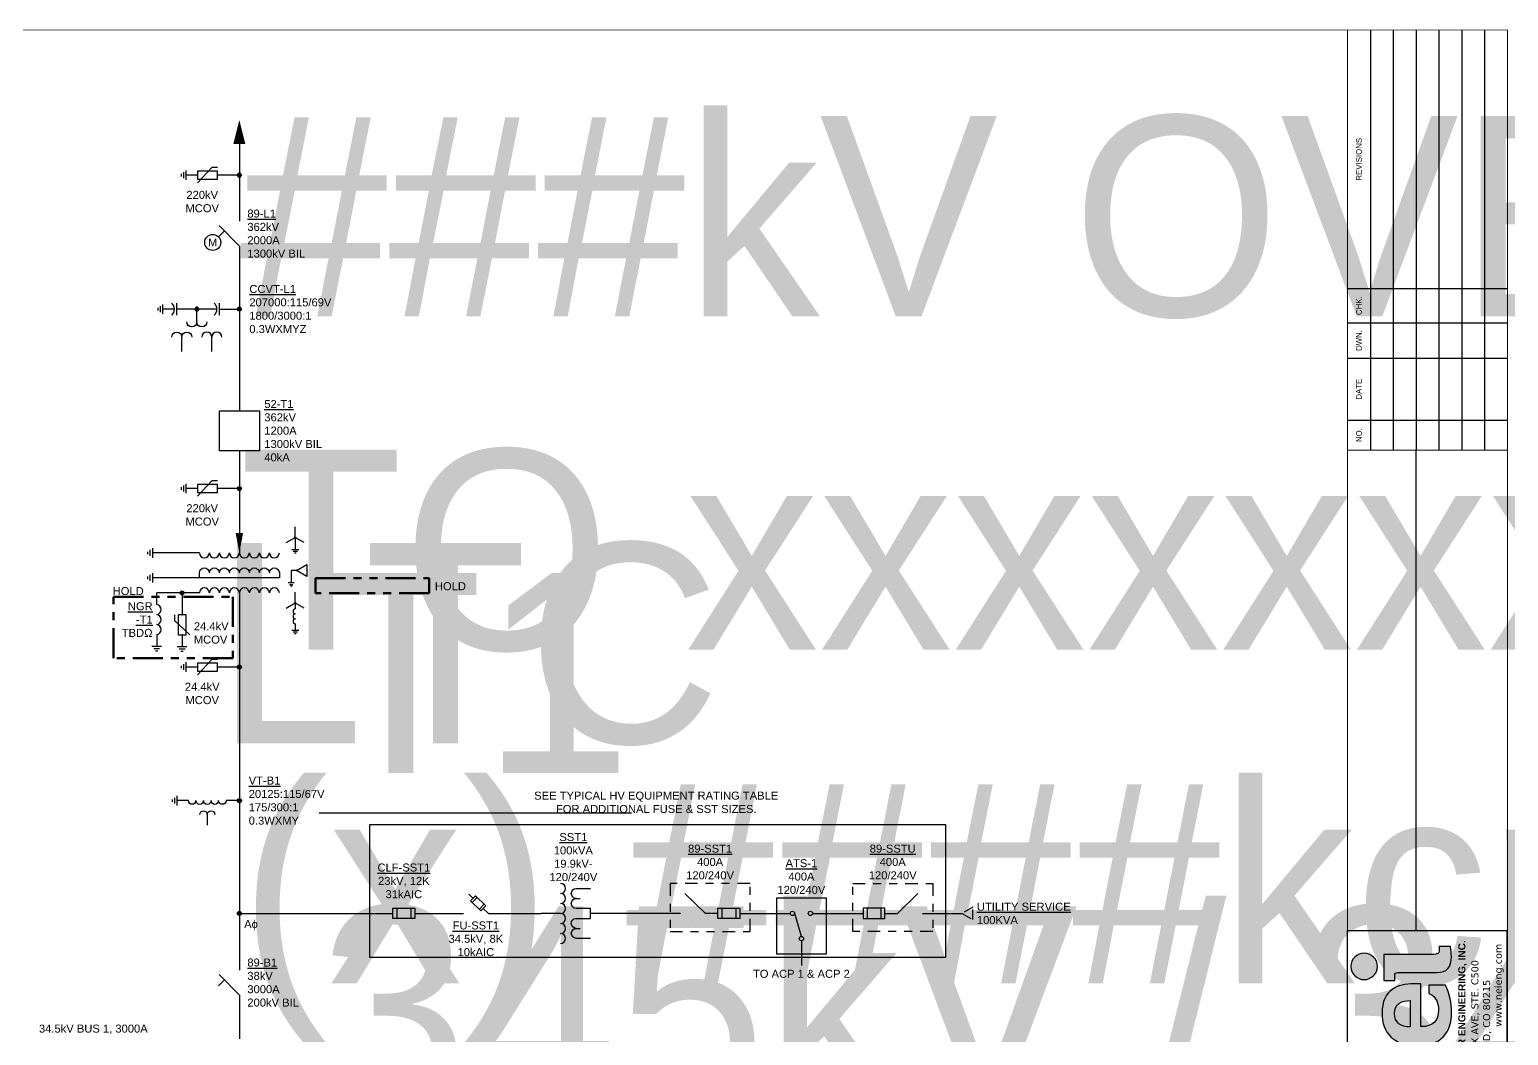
# Model space of a CAD drawing. Header units: feet. Extents: x 0 to 56.8, y -5.9 to 20.5.
# Drawn here: x 14.54 to 33.02, y 7.94 to 20.51 of the extents above; entities that cross this region are included whole.
import ezdxf
from ezdxf.enums import TextEntityAlignment as Align

# ---------------------------------------------------------------- set-up
doc = ezdxf.new("R2018")
doc.units = ezdxf.units.FT
doc.header["$MEASUREMENT"] = 0
doc.set_wipeout_variables(frame=1)
for name, pattern in [('DASHED4', [0.1875, 0.125, -0.0625]), ('PHANTOM2', [1.25, 0.625, -0.125, 0.125, -0.125, 0.125, -0.125]), ('PHANTOM4', [0.6875, 0.3125, 0.0625, -0.0625, 0.0625, -0.0625, 0.0625, -0.0625])]:
    doc.linetypes.add(name, pattern=pattern)
for name, color, linetype in [('E-CABL-UNDG', 2, 'DASHED4'), ('E-HVMV-BUS', 51, 'Continuous'), ('E-HVMV-EQUP', 91, 'Continuous'), ('E-LV-BUS', 31, 'Continuous'), ('E-LV-EQUP', 211, 'Continuous'), ('G-ANNO-TEXT', 1, 'Continuous'), ('G-ANNO-TTBL', 1, 'Continuous')]:
    doc.layers.add(name, color=color, linetype=linetype)
doc.layers.add('G-ANNO-HOLD', color=30, linetype='PHANTOM4', lineweight=90)
doc.styles.add('NEI-A', font='Arial.ttf')
doc.styles.get("Standard").update_dxf_attribs({"font": 'Arial.ttf'})

# ---------------------------------------------------------------- blocks, each defined once
blk = doc.blocks.new('nei-logo new')
at = {"layer": 'G-ANNO-TTBL', "true_color": 0xbd3b4b}
h = blk.add_hatch(color=15, dxfattribs=at)
h.dxf.hatch_style = 2
edge = h.paths.add_edge_path()
edge.add_spline(control_points=[(0.695, 0.79), (0.695, 0.882), (0.77, 0.956), (0.861, 0.956), (0.953, 0.956), (1.027, 0.882), (1.027, 0.79), (1.027, 0.699), (0.953, 0.624), (0.861, 0.624), (0.77, 0.624), (0.695, 0.699), (0.695, 0.79)], knot_values=[0, 0, 0, 0, 1, 1, 1, 2, 2, 2, 3, 3, 3, 4, 4, 4, 4], degree=3, periodic=0)
h = blk.add_hatch(color=15, dxfattribs=at)
h.dxf.hatch_style = 2
edge = h.paths.add_edge_path()
edge.add_spline(control_points=[(-0.266, -0.114), (-0.266, -0.146), (-0.252, -0.151), (-0.228, -0.151), (-0.228, -0.151), (-0.165, -0.151), (-0.165, -0.151), (-0.165, -0.151), (-0.165, -0.288), (-0.165, -0.288), (-0.165, -0.288), (-0.584, -0.288), (-0.584, -0.288), (-0.584, -0.288), (-0.584, -0.151), (-0.584, -0.151), (-0.584, -0.151), (-0.492, -0.151), (-0.492, -0.151), (-0.492, -0.151), (-0.492, 0.269), (-0.492, 0.269), (-0.492, 0.353), (-0.535, 0.389), (-0.611, 0.389), (-0.666, 0.389), (-0.743, 0.356), (-0.796, 0.321), (-0.796, 0.321), (-0.796, -0.151), (-0.796, -0.151), (-0.796, -0.151), (-0.704, -0.151), (-0.704, -0.151), (-0.704, -0.151), (-0.704, -0.288), (-0.704, -0.288), (-0.704, -0.288), (-1.123, -0.288), (-1.123, -0.288), (-1.123, -0.288), (-1.123, -0.151), (-1.123, -0.151), (-1.123, -0.151), (-1.062, -0.151), (-1.062, -0.151), (-1.036, -0.151), (-1.022, -0.146), (-1.022, -0.114), (-1.022, -0.114), (-1.022, 0.367), (-1.022, 0.367), (-1.022, 0.399), (-1.036, 0.405), (-1.062, 0.405), (-1.062, 0.405), (-1.123, 0.405), (-1.123, 0.405), (-1.123, 0.405), (-1.123, 0.544), (-1.123, 0.544), (-1.123, 0.544), (-0.805, 0.544), (-0.805, 0.544), (-0.805, 0.544), (-0.805, 0.465), (-0.805, 0.465), (-0.718, 0.524), (-0.616, 0.564), (-0.509, 0.564), (-0.38, 0.564), (-0.266, 0.497), (-0.266, 0.315), (-0.266, 0.315), (-0.266, -0.114), (-0.266, -0.114)], knot_values=[0, 0, 0, 0, 1, 1, 1, 2, 2, 2, 3, 3, 3, 4, 4, 4, 5, 5, 5, 6, 6, 6, 7, 7, 7, 8, 8, 8, 9, 9, 9, 10, 10, 10, 11, 11, 11, 12, 12, 12, 13, 13, 13, 14, 14, 14, 15, 15, 15, 16, 16, 16, 17, 17, 17, 18, 18, 18, 19, 19, 19, 20, 20, 20, 21, 21, 21, 22, 22, 22, 23, 23, 23, 24, 24, 24, 25, 25, 25, 25], degree=3, periodic=0)
h = blk.add_hatch(color=15, dxfattribs=at)
h.dxf.hatch_style = 2
edge = h.paths.add_edge_path()
edge.add_spline(control_points=[(-0.135, 0.13), (-0.135, 0.419), (0.029, 0.566), (0.276, 0.566), (0.57, 0.566), (0.641, 0.373), (0.641, 0.165), (0.641, 0.165), (0.641, 0.081), (0.641, 0.081), (0.641, 0.081), (0.105, 0.081), (0.105, 0.081), (0.107, -0.076), (0.175, -0.142), (0.314, -0.142), (0.383, -0.142), (0.479, -0.123), (0.522, -0.023), (0.522, -0.023), (0.625, -0.023), (0.625, -0.023), (0.625, -0.023), (0.625, -0.232), (0.625, -0.232), (0.528, -0.279), (0.382, -0.307), (0.291, -0.307), (0.019, -0.307), (-0.135, -0.172), (-0.135, 0.13)], knot_values=[0, 0, 0, 0, 1, 1, 1, 2, 2, 2, 3, 3, 3, 4, 4, 4, 5, 5, 5, 6, 6, 6, 7, 7, 7, 8, 8, 8, 9, 9, 9, 10, 10, 10, 10], degree=3, periodic=0)
edge = h.paths.add_edge_path()
edge.add_spline(control_points=[(0.431, 0.214), (0.431, 0.311), (0.403, 0.411), (0.27, 0.411), (0.152, 0.411), (0.102, 0.324), (0.102, 0.214), (0.102, 0.214), (0.431, 0.214), (0.431, 0.214)], knot_values=[0, 0, 0, 0, 1, 1, 1, 2, 2, 2, 3, 3, 3, 3], degree=3, periodic=0)
h = blk.add_hatch(color=15, dxfattribs=at)
h.dxf.hatch_style = 2
edge = h.paths.add_edge_path()
edge.add_spline(control_points=[(1.062, -0.151), (1.062, -0.151), (1.111, -0.151), (1.111, -0.151), (1.111, -0.151), (1.111, -0.291), (1.111, -0.291), (1.065, -0.301), (1.024, -0.304), (0.987, -0.304), (0.845, -0.304), (0.784, -0.25), (0.784, -0.122), (0.784, -0.122), (0.784, 0.367), (0.784, 0.367), (0.784, 0.399), (0.771, 0.405), (0.744, 0.405), (0.744, 0.405), (0.684, 0.405), (0.684, 0.405), (0.684, 0.405), (0.684, 0.544), (0.684, 0.544), (0.684, 0.544), (1.01, 0.544), (1.01, 0.544), (1.01, 0.544), (1.01, -0.082), (1.01, -0.082), (1.01, -0.125), (1.022, -0.151), (1.062, -0.151)], knot_values=[0, 0, 0, 0, 1, 1, 1, 2, 2, 2, 3, 3, 3, 4, 4, 4, 5, 5, 5, 6, 6, 6, 7, 7, 7, 8, 8, 8, 9, 9, 9, 10, 10, 10, 11, 11, 11, 11], degree=3, periodic=0)
at = {"layer": 'Defpoints'}
blk.add_lwpolyline([(1.312, 1), (1.312, -1), (-1.312, -1), (-1.312, 1)], close=True, dxfattribs=at)
at = {"layer": 'G-ANNO-TTBL', "color": 15, "true_color": 0xbd3b4b}
for points, knots in [([(0.695, 0.79), (0.695, 0.882), (0.77, 0.956), (0.861, 0.956), (0.953, 0.956), (1.027, 0.882), (1.027, 0.79), (1.027, 0.699), (0.953, 0.624), (0.861, 0.624), (0.77, 0.624), (0.695, 0.699), (0.695, 0.79)], [0, 0, 0, 0, 1, 1, 1, 2, 2, 2, 3, 3, 3, 4, 4, 4, 4]), ([(-0.266, -0.114), (-0.266, -0.146), (-0.252, -0.151), (-0.228, -0.151), (-0.228, -0.151), (-0.165, -0.151), (-0.165, -0.151), (-0.165, -0.151), (-0.165, -0.288), (-0.165, -0.288), (-0.165, -0.288), (-0.584, -0.288), (-0.584, -0.288), (-0.584, -0.288), (-0.584, -0.151), (-0.584, -0.151), (-0.584, -0.151), (-0.492, -0.151), (-0.492, -0.151), (-0.492, -0.151), (-0.492, 0.269), (-0.492, 0.269), (-0.492, 0.353), (-0.535, 0.389), (-0.611, 0.389), (-0.666, 0.389), (-0.743, 0.356), (-0.796, 0.321), (-0.796, 0.321), (-0.796, -0.151), (-0.796, -0.151), (-0.796, -0.151), (-0.704, -0.151), (-0.704, -0.151), (-0.704, -0.151), (-0.704, -0.288), (-0.704, -0.288), (-0.704, -0.288), (-1.123, -0.288), (-1.123, -0.288), (-1.123, -0.288), (-1.123, -0.151), (-1.123, -0.151), (-1.123, -0.151), (-1.062, -0.151), (-1.062, -0.151), (-1.036, -0.151), (-1.022, -0.146), (-1.022, -0.114), (-1.022, -0.114), (-1.022, 0.367), (-1.022, 0.367), (-1.022, 0.399), (-1.036, 0.405), (-1.062, 0.405), (-1.062, 0.405), (-1.123, 0.405), (-1.123, 0.405), (-1.123, 0.405), (-1.123, 0.544), (-1.123, 0.544), (-1.123, 0.544), (-0.805, 0.544), (-0.805, 0.544), (-0.805, 0.544), (-0.805, 0.465), (-0.805, 0.465), (-0.718, 0.524), (-0.616, 0.564), (-0.509, 0.564), (-0.38, 0.564), (-0.266, 0.497), (-0.266, 0.315), (-0.266, 0.315), (-0.266, -0.114), (-0.266, -0.114)], [0, 0, 0, 0, 1, 1, 1, 2, 2, 2, 3, 3, 3, 4, 4, 4, 5, 5, 5, 6, 6, 6, 7, 7, 7, 8, 8, 8, 9, 9, 9, 10, 10, 10, 11, 11, 11, 12, 12, 12, 13, 13, 13, 14, 14, 14, 15, 15, 15, 16, 16, 16, 17, 17, 17, 18, 18, 18, 19, 19, 19, 20, 20, 20, 21, 21, 21, 22, 22, 22, 23, 23, 23, 24, 24, 24, 25, 25, 25, 25]), ([(-0.135, 0.13), (-0.135, 0.419), (0.029, 0.566), (0.276, 0.566), (0.57, 0.566), (0.641, 0.373), (0.641, 0.165), (0.641, 0.165), (0.641, 0.081), (0.641, 0.081), (0.641, 0.081), (0.105, 0.081), (0.105, 0.081), (0.107, -0.076), (0.175, -0.142), (0.314, -0.142), (0.383, -0.142), (0.479, -0.123), (0.522, -0.023), (0.522, -0.023), (0.625, -0.023), (0.625, -0.023), (0.625, -0.023), (0.625, -0.232), (0.625, -0.232), (0.528, -0.279), (0.382, -0.307), (0.291, -0.307), (0.019, -0.307), (-0.135, -0.172), (-0.135, 0.13)], [0, 0, 0, 0, 1, 1, 1, 2, 2, 2, 3, 3, 3, 4, 4, 4, 5, 5, 5, 6, 6, 6, 7, 7, 7, 8, 8, 8, 9, 9, 9, 10, 10, 10, 10]), ([(0.431, 0.214), (0.431, 0.311), (0.403, 0.411), (0.27, 0.411), (0.152, 0.411), (0.102, 0.324), (0.102, 0.214), (0.102, 0.214), (0.431, 0.214), (0.431, 0.214)], [0, 0, 0, 0, 1, 1, 1, 2, 2, 2, 3, 3, 3, 3]), ([(1.062, -0.151), (1.062, -0.151), (1.111, -0.151), (1.111, -0.151), (1.111, -0.151), (1.111, -0.291), (1.111, -0.291), (1.065, -0.301), (1.024, -0.304), (0.987, -0.304), (0.845, -0.304), (0.784, -0.25), (0.784, -0.122), (0.784, -0.122), (0.784, 0.367), (0.784, 0.367), (0.784, 0.399), (0.771, 0.405), (0.744, 0.405), (0.744, 0.405), (0.684, 0.405), (0.684, 0.405), (0.684, 0.405), (0.684, 0.544), (0.684, 0.544), (0.684, 0.544), (1.01, 0.544), (1.01, 0.544), (1.01, 0.544), (1.01, -0.082), (1.01, -0.082), (1.01, -0.125), (1.022, -0.151), (1.062, -0.151)], [0, 0, 0, 0, 1, 1, 1, 2, 2, 2, 3, 3, 3, 4, 4, 4, 5, 5, 5, 6, 6, 6, 7, 7, 7, 8, 8, 8, 9, 9, 9, 10, 10, 10, 11, 11, 11, 11])]:
    blk.add_open_spline(points, degree=3, knots=knots, dxfattribs=at)
at = {"color": 7, "insert": (0, -0.39), "char_height": 0.08785, "attachment_point": 2}
blk.add_mtext_dynamic_manual_height_columns('\\pxsm1.1,t29;{\\fArial|b1|i0|c0|p34;\\H1.02447x;ELECTRIC POWER ENGINEERING, INC.\\fVerdana|b0|i0|c0|p34;\\H0.97611x;\\W1.05;\\P\\psm1,qc;\\W1;12600 W. COLFAX AVE, STE. C500      LAKEWOOD, CO 80215\\P\\ptz;(303) 431-7895        www.neieng.com}', width=2.59625, gutter_width=1, heights=[0], dxfattribs=at)
blk = doc.blocks.new('*U62')
for p, q in [((0.05, 0.064), (0.05, -0.064)), ((0.223, 0.064), (0.223, -0.064))]:
    blk.add_line(p, q)
blk.add_lwpolyline([(0, -0.064), (0, 0.064), (0.273, 0.064), (0.273, -0.064)], close=True)
at = {"layer": 'Defpoints', "color": 2}
for p, q in [((0.137, 0.189), (0.137, 0.189)), ((0.137, -0.189), (0.137, -0.189))]:
    blk.add_line(p, q, dxfattribs=at)
blk = doc.blocks.new('SCHEMATIC - CONNECTION DOT')
h = blk.add_hatch(color=0)
edge = h.paths.add_edge_path()
edge.add_arc((0, 0), 0.025, 0, 360)
at = {"color": 0}
blk.add_circle((0, 0), 0.025, dxfattribs=at)
blk = doc.blocks.new('*U72')
at = {"layer": 'Defpoints', "color": 2}
for p, q in [((0, 0.312), (0, 0.312)), ((0, 0), (0, 0)), ((0, 0), (0, 0)), ((0.1, 0.156), (0.1, 0.156))]:
    blk.add_line(p, q, dxfattribs=at)
at = {"layer": 'E-HVMV-EQUP', "color": 0}
for points in [[(-0.262, 0.117), (-0.187, 0.191)], [(0, 0), (-0.251, 0.257)]]:
    blk.add_lwpolyline(points, dxfattribs=at)
blk = doc.blocks.new('*U25')
blk.add_wipeout([(-0.062, 0.25), (0.063, 0.25), (0.063, 0), (-0.062, 0)])
at = {"layer": 'Defpoints', "color": 2}
for p, q in [((-0.113, 0.125), (-0.113, 0.125)), ((0.113, 0.125), (0.113, 0.125))]:
    blk.add_line(p, q, dxfattribs=at)
at = {"layer": 'E-HVMV-EQUP', "color": 0}
for p, q in [((-0.062, 0.212), (0.063, 0.212)), ((-0.062, 0.038), (0.063, 0.038))]:
    blk.add_line(p, q, dxfattribs=at)
blk.add_lwpolyline([(0.063, 0), (-0.062, 0), (-0.062, 0.25), (0.063, 0.25)], close=True, dxfattribs=at)
blk = doc.blocks.new('*U73')
at = {"layer": 'Defpoints', "color": 2}
for p, q in [((0, 0), (0, 0)), ((0.156, -0.1), (0.156, -0.1)), ((0.312, 0), (0.312, 0)), ((0.312, 0), (0.312, 0))]:
    blk.add_line(p, q, dxfattribs=at)
at = {"layer": 'E-HVMV-EQUP', "color": 0}
for p, q in [((0.12, 0.188), (0.067, 0.239)), ((0.312, 0), (0.248, 0.063))]:
    blk.add_line(p, q, dxfattribs=at)
at = {"xscale": -0.7165979840672131, "yscale": 0.7165979840672131, "zscale": 0.7165979840672131, "rotation": 45.75316899673867}
blk.add_blockref('*U25', (0.248, 0.063), dxfattribs=at)
blk = doc.blocks.new('*U39')
at = {"layer": 'E-HVMV-EQUP', "color": 0}
for points in [[(0.241, -0.375, 1), (0.241, -0.25, 1), (0.241, -0.125, 1), (0.241, 0, 1), (0.241, 0.125, 1), (0.241, 0.25, 1), (0.241, 0.375)], [(0.616, -0.312), (0.436, -0.312, -0.969273), (0.436, -0.187, -0.939613), (0.432, -0.062), (0.616, -0.062), (0.616, 0.062), (0.436, 0.062, -0.969221), (0.436, 0.187, -0.96927), (0.436, 0.312), (0.616, 0.312)]]:
    blk.add_lwpolyline(points, format="xyb", dxfattribs=at)
for points in [[(0.436, 0.187), (0.488, 0.187)], [(0.241, 0), (0, 0)], [(0.436, -0.187), (0.488, -0.187)]]:
    blk.add_lwpolyline(points, dxfattribs=at)
blk = doc.blocks.new('*U68')
at = {"layer": 'Defpoints', "color": 2}
for p, q in [((0, 0), (0, 0)), ((0, 0), (0, 0)), ((-0.429, 0), (-0.429, 0)), ((0.156, -0.1), (0.156, -0.1)), ((0.312, 0), (0.312, 0))]:
    blk.add_line(p, q, dxfattribs=at)
at = {"layer": 'E-HVMV-EQUP', "color": 0}
for p, q in [((-0.379, 0.064), (-0.379, -0.064)), ((-0.206, 0.064), (-0.206, -0.064))]:
    blk.add_line(p, q, dxfattribs=at)
for points in [[(0, 0), (0.257, 0.251)], [(-0.156, 0), (0, 0)]]:
    blk.add_lwpolyline(points, dxfattribs=at)
blk.add_lwpolyline([(-0.156, -0.064), (-0.156, 0.064), (-0.429, 0.064), (-0.429, -0.064)], close=True, dxfattribs=at)
at = {"layer": 'E-LV-EQUP', "color": 0, "linetype": 'PHANTOM2', "ltscale": 0.25}
blk.add_lwpolyline([(-0.558, -0.225), (-0.558, 0.375), (0.442, 0.375), (0.442, -0.225)], close=True, dxfattribs=at)
blk = doc.blocks.new('*U75')
at = {"layer": 'E-LV-EQUP', "color": 0}
blk.add_line((0, -0.48), (-0.084, -0.193), dxfattribs=at)
blk.add_lwpolyline([(-0.309, 0), (0.309, 0), (0.309, -0.7), (-0.309, -0.7)], close=True, dxfattribs=at)
for centre in [(-0.112, -0.193), (0.112, -0.193), (0, -0.507)]:
    blk.add_circle(centre, 0.0272, dxfattribs=at)
blk = doc.blocks.new('*U29')
at = {"layer": 'E-HVMV-EQUP', "color": 0}
for points in [[(0, 0), (0, -0.144)], [(-0.06, -0.144), (0.06, -0.144)], [(-0.036, -0.174), (0.036, -0.174)], [(-0.015, -0.203), (0.015, -0.203)]]:
    blk.add_lwpolyline(points, dxfattribs=at)
blk = doc.blocks.new('*U37')
at = {"color": 0}
for p in [(-0.25, 0), (0, 0)]:
    blk.add_point(p, dxfattribs=at)
at = {"layer": 'Defpoints', "color": 2}
for p, q in [((-0.503, 0), (-0.503, 0)), ((-0.226, 0.146), (-0.226, 0.146)), ((-0.226, -0.146), (-0.226, -0.146))]:
    blk.add_line(p, q, dxfattribs=at)
at = {"layer": 'E-HVMV-EQUP', "color": 0}
blk.add_lwpolyline([(0, 0.096), (-0.069, 0.096), (-0.25, -0.096)], dxfattribs=at)
blk.add_lwpolyline([(0, -0.05), (0, 0.05), (-0.25, 0.05), (-0.25, -0.05)], close=True, dxfattribs=at)
at = {"layer": 'E-HVMV-EQUP', "color": 0, "rotation": 270}
blk.add_blockref('*U29', (-0.25, 0), dxfattribs=at)
blk = doc.blocks.new('*U78')
at = {"layer": 'Defpoints', "color": 2}
for p, q in [((-0.3125, -0.25), (-0.3125, -0.25)), ((0.3125, -0.25), (0.3125, -0.25))]:
    blk.add_line(p, q, dxfattribs=at)
at = {"layer": 'E-HVMV-EQUP', "color": 0}
blk.add_lwpolyline([(-0.25, 0), (0.25, 0), (0.25, -0.5), (-0.25, -0.5)], close=True, dxfattribs=at)
blk = doc.blocks.new('*U60')
at = {"layer": 'E-HVMV-EQUP', "color": 0}
for points in [[(0, 0), (0, -0.144)], [(-0.06, -0.144), (0.06, -0.144)], [(-0.036, -0.174), (0.036, -0.174)], [(-0.015, -0.203), (0.015, -0.203)]]:
    blk.add_lwpolyline(points, dxfattribs=at)
blk = doc.blocks.new('*U64')
blk.add_lwpolyline([(-0.401, -0.172), (-0.401, -0.308)])
at = {"layer": 'Defpoints', "color": 2}
blk.add_line((0.05, 0), (0.05, 0), dxfattribs=at)
at = {"layer": 'E-HVMV-EQUP', "color": 0}
for points in [[(0, 0), (-0.165, 0, -0.96927), (-0.259, 0, -0.96927), (-0.354, 0, -0.987011), (-0.448, 0, -0.96927), (-0.543, 0, -0.96927), (-0.637, 0), (-0.637, 0.003)], [(-0.495, -0.172), (-0.495, -0.172, -0.969221), (-0.401, -0.172, -0.96927), (-0.306, -0.172)]]:
    blk.add_lwpolyline(points, format="xyb", dxfattribs=at)
at = {"layer": 'E-HVMV-EQUP', "color": 0, "rotation": 270}
blk.add_blockref('*U60', (-0.637, 0.001), dxfattribs=at)
blk = doc.blocks.new('*U34')
at = {"layer": 'E-HVMV-EQUP', "color": 0, "linetype": 'Continuous'}
blk.add_line((-0.531, -0.16), (-0.531, 0), dxfattribs=at)
at = {"layer": 'E-HVMV-EQUP', "color": 0}
for p, q in [((-0.719, -0.531), (-0.719, -0.348)), ((-0.344, -0.531), (-0.344, -0.348))]:
    blk.add_line(p, q, dxfattribs=at)
at = {"layer": 'E-HVMV-EQUP', "color": 0, "flags": 128}
for points in [[(-0.845, -0.075, 0.43856), (-0.845, 0.075, 0.862131)], [(-0.314, -0.075, 0.43856), (-0.314, 0.075, 0.862131)]]:
    blk.add_lwpolyline(points, format="xyb", dxfattribs=at)
for points in [[(-0.781, -0.075), (-0.781, 0.075)], [(-0.281, 0), (-0.781, 0)], [(-0.25, -0.075), (-0.25, 0.075)]]:
    blk.add_lwpolyline(points, dxfattribs=at)
at = {"layer": 'E-HVMV-EQUP', "color": 0}
blk.add_lwpolyline([(-0.25, 0), (0, 0)], dxfattribs=at)
for points in [[(-0.406, -0.16, -1), (-0.531, -0.16, -1), (-0.656, -0.16)], [(-0.844, -0.348, -1), (-0.719, -0.348, -1), (-0.594, -0.348)], [(-0.219, -0.348, 1), (-0.344, -0.348, 1), (-0.469, -0.348)]]:
    blk.add_lwpolyline(points, format="xyb", dxfattribs=at)
at = {"xscale": -1, "rotation": 270}
blk.add_blockref('*U60', (-0.813, 0), dxfattribs=at)
at = {"layer": 'E-HVMV-EQUP', "color": 0, "xscale": -1, "rotation": 270}
blk.add_blockref('SCHEMATIC - CONNECTION DOT', (-0.531, 0), dxfattribs=at)
blk = doc.blocks.new('*U65')
at = {"layer": 'Defpoints', "color": 2}
blk.add_line((-0.368, -0.334), (-0.368, -0.334), dxfattribs=at)
at = {"layer": 'E-HVMV-EQUP', "color": 0}
blk.add_line((0, 0), (-0.318, 0), dxfattribs=at)
blk.add_lwpolyline([(-0.318, -0.521, 0.916486), (-0.318, -0.396, 0.916486), (-0.318, -0.271, 0.916486), (-0.318, -0.146), (-0.318, 0)], format="xyb", dxfattribs=at)
blk.add_blockref('*U60', (-0.318, -0.521), dxfattribs=at)
blk = doc.blocks.new('*U58')
at = {"layer": 'E-HVMV-EQUP', "color": 0}
for points in [[(-0.203, 0.015), (-0.203, -0.015)], [(-0.174, 0.036), (-0.174, -0.036)], [(-0.144, 0.06), (-0.144, -0.06)], [(0, 0), (-0.144, 0)]]:
    blk.add_lwpolyline(points, dxfattribs=at)
blk = doc.blocks.new('*U67')
at = {"layer": 'E-HVMV-EQUP', "color": 0}
blk.add_line((0, 0), (-0.443, 0), dxfattribs=at)
blk.add_blockref('*U58', (-0.443, 0), dxfattribs=at)
blk = doc.blocks.new('*U38')
at = {"layer": 'Defpoints', "color": 2}
for p, q in [((0.699, 0.194), (0.699, 0.194)), ((0.713, -0.219), (0.713, -0.219)), ((0.999, -0.25), (0.999, -0.25)), ((0.699, -0.624), (0.699, -0.624))]:
    blk.add_line(p, q, dxfattribs=at)
at = {"layer": 'E-HVMV-EQUP', "color": 0}
for points in [[(-0.5, 0, 1), (-0.375, 0, 1), (-0.25, 0, 1), (-0.125, 0, 1), (0, 0, 1), (0.125, 0, 1), (0.25, 0, 1), (0.375, 0, 1), (0.5, 0)], [(0.5, -0.5, 1), (0.375, -0.5, 1), (0.25, -0.5, 1), (0.125, -0.5, 1), (0, -0.5, 1), (-0.125, -0.5, 1), (-0.25, -0.5, 1), (-0.375, -0.5, 1), (-0.5, -0.5)]]:
    blk.add_lwpolyline(points, format="xyb", dxfattribs=at)
blk.add_lwpolyline([(-0.5, -0.25, -1), (-0.375, -0.25, -1), (-0.25, -0.25, -1), (-0.125, -0.25, -1), (0, -0.25, -1), (0.125, -0.25, -1), (0.25, -0.25, -1), (0.375, -0.25, -1), (0.5, -0.25), (0.5, -0.312), (-0.5, -0.312)], format="xyb", close=True, dxfattribs=at)
blk = doc.blocks.new('*U40')
at = {"layer": 'G-ANNO-TEXT', "color": 0}
blk.add_lwpolyline([(0.13, 0.075), (0.13, -0.075), (0, 0)], close=True, dxfattribs=at)
for points in [[(-0.028, -0.156), (-0.101, -0.156)], [(-0.085, -0.177), (-0.044, -0.177)], [(0, 0), (-0.065, 0), (-0.065, -0.156)], [(-0.054, -0.198), (-0.075, -0.198)]]:
    blk.add_lwpolyline(points, dxfattribs=at)
for radius in [0.00684, 0.00678]:
    blk.add_circle((0, 0), radius, dxfattribs=at)
blk = doc.blocks.new('*U53')
at = {"layer": 'E-HVMV-EQUP', "color": 0}
for points in [[(0, 0), (0, -0.204)], [(-0.06, -0.204), (0.06, -0.204)], [(-0.036, -0.234), (0.036, -0.234)], [(-0.015, -0.263), (0.015, -0.263)]]:
    blk.add_lwpolyline(points, dxfattribs=at)
blk = doc.blocks.new('*U42')
at = {"layer": 'G-ANNO-TEXT', "color": 0}
blk.add_line((0, 0), (0, 0.132), dxfattribs=at)
blk.add_lwpolyline([(-0.114, -0.066), (0, 0), (0.107, -0.062)], dxfattribs=at)
blk.add_circle((0, 0), 0.00678, dxfattribs=at)
at = {"layer": 'G-ANNO-TEXT', "color": 0, "xscale": 0.7346515356066922, "yscale": 0.7346515356066922, "zscale": 0.7346515356066922}
blk.add_blockref('*U53', (0, 0), dxfattribs=at)
blk = doc.blocks.new('*U54')
at = {"layer": 'E-HVMV-EQUP', "color": 0}
for points in [[(0, 0), (0, -0.106)], [(-0.06, -0.106), (0.06, -0.106)], [(-0.036, -0.136), (0.036, -0.136)], [(-0.015, -0.165), (0.015, -0.165)]]:
    blk.add_lwpolyline(points, dxfattribs=at)
blk = doc.blocks.new('*U41')
at = {"layer": 'G-ANNO-TEXT', "color": 0}
blk.add_line((0, 0), (0, 0.132), dxfattribs=at)
blk.add_lwpolyline([(-0.114, -0.066), (0, 0), (0.107, -0.062)], dxfattribs=at)
blk.add_lwpolyline([(0, 0), (0, -0.077, 0.916486), (0, -0.139, 0.916486), (0, -0.201, 0.916486), (0, -0.263)], format="xyb", dxfattribs=at)
blk.add_circle((0, 0), 0.00678, dxfattribs=at)
at = {"layer": 'G-ANNO-TEXT', "color": 0, "xscale": 0.7346515356066922, "yscale": 0.7346515356066922, "zscale": 0.7346515356066922}
blk.add_blockref('*U54', (0, -0.263), dxfattribs=at)
blk = doc.blocks.new('*U71')
at = {"layer": 'G-ANNO-TEXT', "lineweight": 30, "flags": 106}
blk.add_attdef('1-LINE_TRANSFORMER_INFORMATION', text='', height=0.1, dxfattribs=at).set_placement((0, 0), align=Align.MIDDLE_LEFT)
blk = doc.blocks.new('*U43')
at = {"layer": 'E-HVMV-EQUP', "color": 0}
blk.add_lwpolyline([(0, 0, 0, 0.0938, 0), (0, 0.25, 0, 0, 0)], format="xyseb", dxfattribs=at)
at = {"lineweight": 30, "flags": 104}
blk.add_attdef('1-LINE_XFMR_LTC', text='', height=0.1, dxfattribs=at).set_placement((-0.302, 0.121), align=Align.MIDDLE_CENTER)
blk = doc.blocks.new('*U69')
at = {"layer": 'E-CABL-UNDG', "color": 0}
blk.add_lwpolyline([(-0.134, 0), (0, -0.077), (0, 0.077)], close=True, dxfattribs=at)
blk = doc.blocks.new('*U70')
at = {"layer": 'Defpoints', "color": 2}
for p, q in [((0, 0.312), (0, 0.312)), ((0, 0), (0, 0)), ((0, 0), (0, 0)), ((0.1, 0.156), (0.1, 0.156))]:
    blk.add_line(p, q, dxfattribs=at)
at = {"layer": 'E-HVMV-EQUP', "color": 0}
for points in [[(-0.262, 0.117), (-0.187, 0.191)], [(0, 0), (-0.251, 0.257)]]:
    blk.add_lwpolyline(points, dxfattribs=at)
blk.add_circle((-0.333, 0.047), 0.1, dxfattribs=at)
at = {"layer": 'G-ANNO-TEXT', "style": 'NEI-A'}
blk.add_text('M', height=0.0971, dxfattribs=at).set_placement((-0.333, 0.047), align=Align.MIDDLE_CENTER)
blk = doc.blocks.new('*U36')
at = {"layer": 'E-HVMV-BUS', "color": 0}
blk.add_lwpolyline([(0, 0, 0.15, 0, 0), (0, 0.3, 0, 0, 0)], format="xyseb", dxfattribs=at)
at = {"layer": 'G-ANNO-TEXT', "lineweight": 30, "flags": 104}
blk.add_attdef('POI_INFORMATION_V', text='', height=0.1, dxfattribs=at).set_placement((0, 0.35), align=Align.BOTTOM_CENTER)
blk = doc.blocks.new('*U76')
at = {"color": 0}
for p in [(0, 0), (0, -0.25)]:
    blk.add_point(p, dxfattribs=at)
at = {"layer": 'Defpoints', "color": 2}
for p, q in [((-0.146, -0.226), (-0.146, -0.226)), ((0.146, -0.226), (0.146, -0.226)), ((0, -0.503), (0, -0.503))]:
    blk.add_line(p, q, dxfattribs=at)
at = {"layer": 'E-HVMV-EQUP', "color": 0}
blk.add_lwpolyline([(-0.096, 0), (-0.096, -0.069), (0.096, -0.25)], dxfattribs=at)
blk.add_lwpolyline([(0.05, 0), (-0.05, 0), (-0.05, -0.25), (0.05, -0.25)], close=True, dxfattribs=at)
blk.add_blockref('*U29', (0, -0.25), dxfattribs=at)

msp = doc.modelspace()

# ---------------------------------------------------------------- linework, layer by layer
at = {"layer": 'E-HVMV-BUS'}
for p, q in [((17.157, 19.079), (17.157, 18.117)), ((17.157, 17.804), (17.157, 15.748)), ((17.157, 15.248), (17.157, 13.972)), ((17.157, 13.472), (17.157, 8.759)), ((17.157, 9.467), (19.076, 9.467)), ((19.35, 9.467), (19.957, 9.467)), ((17.157, 8.447), (17.157, 7.901))]:
    msp.add_line(p, q, dxfattribs=at)
msp.add_lwpolyline([(20.269, 9.467), (20.93, 9.467)], dxfattribs=at)
at = {"layer": 'E-HVMV-EQUP'}
for p, q in [((17.157, 18.691), (16.882, 18.691)), ((17.157, 14.776), (16.882, 14.776)), ((16.442, 13.472), (16.442, 13.197)), ((16.657, 13.472), (16.442, 13.472)), ((17.157, 12.545), (16.882, 12.545))]:
    msp.add_line(p, q, dxfattribs=at)
at = {"layer": 'E-LV-BUS'}
for p, q in [((23.411, 9.467), (24.043, 9.467)), ((24.32, 9.467), (24.951, 9.467)), ((25.693, 9.467), (26.191, 9.467)), ((24.181, 9.125), (24.181, 8.817))]:
    msp.add_line(p, q, dxfattribs=at)
msp.add_lwpolyline([(22.669, 9.467), (21.546, 9.467)], dxfattribs=at)
at = {"layer": 'G-ANNO-HOLD'}
for points in [[(19.531, 13.469), (18.109, 13.469), (18.109, 13.656), (19.531, 13.656)], [(17.077, 12.658), (15.584, 12.658), (15.584, 13.421), (17.077, 13.421)]]:
    msp.add_lwpolyline(points, close=True, dxfattribs=at)
at = {"layer": 'G-ANNO-TTBL', "color": 7}
for p, q in [((31.291, 20.505), (31.291, 15.255)), ((31.576, 20.505), (31.576, 15.255)), ((31.862, 20.505), (31.862, 15.255)), ((32.148, 20.505), (32.148, 15.255)), ((32.434, 20.505), (32.434, 15.255)), ((32.719, 20.505), (32.719, 15.255)), ((31.862, 9.255), (31.862, 15.255))]:
    msp.add_line(p, q, dxfattribs=at)
at = {"layer": 'G-ANNO-TTBL', "color": 7, "const_width": 0.01}
msp.add_lwpolyline([(0.005, 20.505), (33.005, 20.505), (33.005, 0.005), (0.005, 0.005)], close=True, dxfattribs=at)
for points in [[(31.005, 20.505), (31.005, 0.005)], [(33.005, 15.255), (31.005, 15.255)], [(33.005, 9.255), (31.005, 9.255)]]:
    msp.add_lwpolyline(points, dxfattribs=at)
at = {"layer": 'G-ANNO-TTBL', "color": 7}
for points in [[(31.005, 17.274), (33.005, 17.274)], [(31.005, 16.846), (33.005, 16.846)], [(31.005, 16.403), (33.005, 16.403)], [(31.005, 15.63), (33.005, 15.63)]]:
    msp.add_lwpolyline(points, dxfattribs=at)

# ---------------------------------------------------------------- block references
at = {"xscale": 0.9960995711458686, "yscale": 0.9960995711458686, "zscale": 0.9960995711458686, "rotation": 90}
msp.add_blockref('nei-logo new', (32.001, 7.948), dxfattribs=at)
at = {"layer": 'E-HVMV-BUS'}
for name, p in [('SCHEMATIC - CONNECTION DOT', (17.157, 18.691)), ('SCHEMATIC - CONNECTION DOT', (17.157, 17.017)), ('SCHEMATIC - CONNECTION DOT', (17.157, 14.776)), ('SCHEMATIC - CONNECTION DOT', (17.157, 12.545)), ('SCHEMATIC - CONNECTION DOT', (17.157, 10.876)), ('SCHEMATIC - CONNECTION DOT', (17.157, 9.467)), ('*U69', (26.324, 9.467))]:
    msp.add_blockref(name, p, dxfattribs=at)
at = {"layer": 'E-HVMV-EQUP'}
for name, p in [('*U37', (16.882, 18.691)), ('*U70', (17.157, 17.804)), ('*U34', (17.157, 17.017)), ('*U78', (17.157, 15.748)), ('*U37', (16.882, 14.776)), ('*U38', (17.157, 13.972)), ('*U67', (16.657, 13.972)), ('*U67', (16.657, 13.66)), ('*U65', (16.442, 13.472)), ('*U76', (16.442, 13.197)), ('*U37', (16.882, 12.545)), ('*U64', (17.157, 10.876)), ('*U39', (20.93, 9.467)), ('*U62', (19.076, 9.467)), ('*U72', (17.157, 8.447))]:
    msp.add_blockref(name, p, dxfattribs=at)
at = {"layer": 'E-HVMV-EQUP', "rotation": 90}
msp.add_blockref('SCHEMATIC - CONNECTION DOT', (16.442, 13.472), dxfattribs=at)
at = {"layer": 'E-LV-EQUP', "xscale": -1}
msp.add_blockref('*U68', (22.982, 9.467), dxfattribs=at)
at = {"layer": 'E-LV-EQUP'}
for name, p in [('*U68', (25.381, 9.467)), ('*U75', (24.181, 9.66))]:
    msp.add_blockref(name, p, dxfattribs=at)
at = {"layer": 'G-ANNO-TEXT'}
ref = msp.add_blockref('*U43', (17.157, 13.972), dxfattribs=at)
lines = msp.add_mtext('LTC', dxfattribs={"layer": '0', "insert": (16.854, 14.094), "char_height": 2.5, "attachment_point": 1})
ref.add_attrib('1-LINE_XFMR_LTC', '', (16.854, 14.094), dxfattribs={"flags": 104}).embed_mtext(lines)
for name, p in [('*U42', (17.856, 14.166)), ('*U40', (17.87, 13.753)), ('*U41', (17.856, 13.349))]:
    msp.add_blockref(name, p, dxfattribs=at)

# ---------------------------------------------------------------- texts
at = {"layer": 'Defpoints', "color": 2, "insert": (20.796, 10.855), "char_height": 0.1, "width": 3.14193, "attachment_point": 4, "style": 'NEI-A'}
msp.add_mtext('\\pxqc;SEE TYPICAL HV EQUIPMENT RATING TABLE FOR ADDITIONAL FUSE & SST SIZES.', dxfattribs=at)
at = {"layer": 'G-ANNO-HOLD', "char_height": 0.1, "style": 'NEI-A'}
for insert, attachment_point in [((15.768, 13.545), 2), ((19.601, 13.555), 4)]:
    msp.add_mtext('HOLD', dxfattribs=dict(at, insert=insert, attachment_point=attachment_point))
at = {"layer": 'G-ANNO-TEXT', "char_height": 0.1, "style": 'NEI-A'}
for s, insert, attachment_point in [('220kV\\PMCOV', (16.693, 18.495), 2), ('220kV\\PMCOV', (16.693, 14.58), 2), ('{\\LNGR\\P-T1}\\PTBDΩ', (16.074, 13.139), 6), ('24.4kV\\PMCOV', (16.588, 12.971), 4), ('24.4kV\\PMCOV', (16.693, 12.349), 2), ('\\pxqc;{\\L89-SST1\\P}400A\\P120/240V', (23.04, 9.892), 8), ('\\pxqc;{\\L89-SSTU\\P}400A\\P120/240V', (25.322, 9.892), 8), ('\\pxt12;{\\LCLF-SST1}\\P23kV, 12K\\P31kAIC', (19.213, 9.656), 8), ('{\\LATS-1\\P}400A\\P120/240V', (24.181, 9.71), 8), ('Aɸ', (17.217, 9.319), 4), ('\\pxt12;{\\LFU-SST1}\\P34.5kV, 8K\\P10kAIC', (20.113, 9.367), 2), ('{\\L89-B1\\P}38kV\\P3000A\\P200kV BIL', (17.257, 8.603), 4), ('TO ACP 1 & ACP 2 ', (24.181, 8.763), 2), ('34.5kV BUS 1, 3000A', (15.332, 8.078), 2)]:
    msp.add_mtext(s, dxfattribs=dict(at, insert=insert, attachment_point=attachment_point))
at = {"layer": 'G-ANNO-TEXT', "color": 4, "char_height": 0.1, "style": 'NEI-A'}
for s, insert, attachment_point in [('{\\L\\C256;89-L1\\P\\l362kV\\P2000A\\P1300kV BIL}', (17.257, 17.961), 4), ('{\\L\\C256;CCVT-L1\\l\\P207\\A1;000:115/69V\\P1800/3000:1\\P0.3WXMYZ}', (17.282, 17.018), 4), ('{\\L\\C256;52-T1\\P\\l362kV\\P1200A \\P1300kV BIL\\P40kA}', (17.469, 15.498), 4), ('{\\L\\C256;VT-B1\\P\\l20125:115/67V\\L\\P\\l175/300:1\\P0.3WXMY}', (17.274, 10.876), 4), ('\\pxqc;{\\L\\C256;SST1\\l\\P100kVA \\P19.9kV-\\P120/240V}', (21.331, 9.87), 8), ('{\\L\\C256;UTILITY SERVICE\\P\\l100KVA }', (26.374, 9.467), 4)]:
    msp.add_mtext(s, dxfattribs=dict(at, insert=insert, attachment_point=attachment_point))
at = {"layer": 'G-ANNO-TTBL', "style": 'NEI-A'}
for s, p in [('REVISIONS', (31.148, 18.89)), ('CHK.', (31.148, 17.06)), ('DWN.', (31.148, 16.625)), ('DATE', (31.148, 16.017)), ('NO.', (31.148, 15.443))]:
    msp.add_text(s, height=0.07, rotation=90, dxfattribs=at).set_placement(p, align=Align.MIDDLE)

# ---------------------------------------------------------------- next in the draw order: block references
at = {"layer": 'E-HVMV-EQUP'}
msp.add_blockref('*U73', (19.957, 9.467), dxfattribs=at)

# ---------------------------------------------------------------- next in the draw order: linework, layer by layer
at = {"layer": 'Defpoints', "color": 2}
msp.add_lwpolyline([(18.787, 10.577), (25.982, 10.577), (25.982, 8.918), (18.787, 8.918)], close=True, dxfattribs=at)

# ---------------------------------------------------------------- next in the draw order: block references
ref = msp.add_blockref('*U71', (18.155, 13.722))
lines = msp.add_mtext('{\\LT1}\\P345kV / 34.5kV / 13.8kV\\P72 / 96 / 120MVA\\PZ = 9.5% @ 72MVA\\PHV OLTC, %%P 10%', dxfattribs={"layer": 'G-ANNO-TEXT', "insert": (18.155, 13.722), "char_height": 2.5, "attachment_point": 1})
ref.add_attrib('1-LINE_TRANSFORMER_INFORMATION', '', (18.155, 13.722), dxfattribs={"flags": 104}).embed_mtext(lines)
at = {"layer": 'E-HVMV-EQUP'}
ref = msp.add_blockref('*U36', (17.157, 19.079), dxfattribs=at)
lines = msp.add_mtext('###kV OVERHEAD LINES\\PTO xxxxxxxxxxxxx (POI)\\P(x) ####kcmil ACSR xxxx\\PAPPROX. x.x MILES', dxfattribs={"layer": 'G-ANNO-TEXT', "insert": (17.157, 19.429), "char_height": 2.5, "attachment_point": 1})
ref.add_attrib('POI_INFORMATION_V', '', (17.157, 19.429), dxfattribs={"flags": 104}).embed_mtext(lines)

doc.saveas('drawing.dxf')
